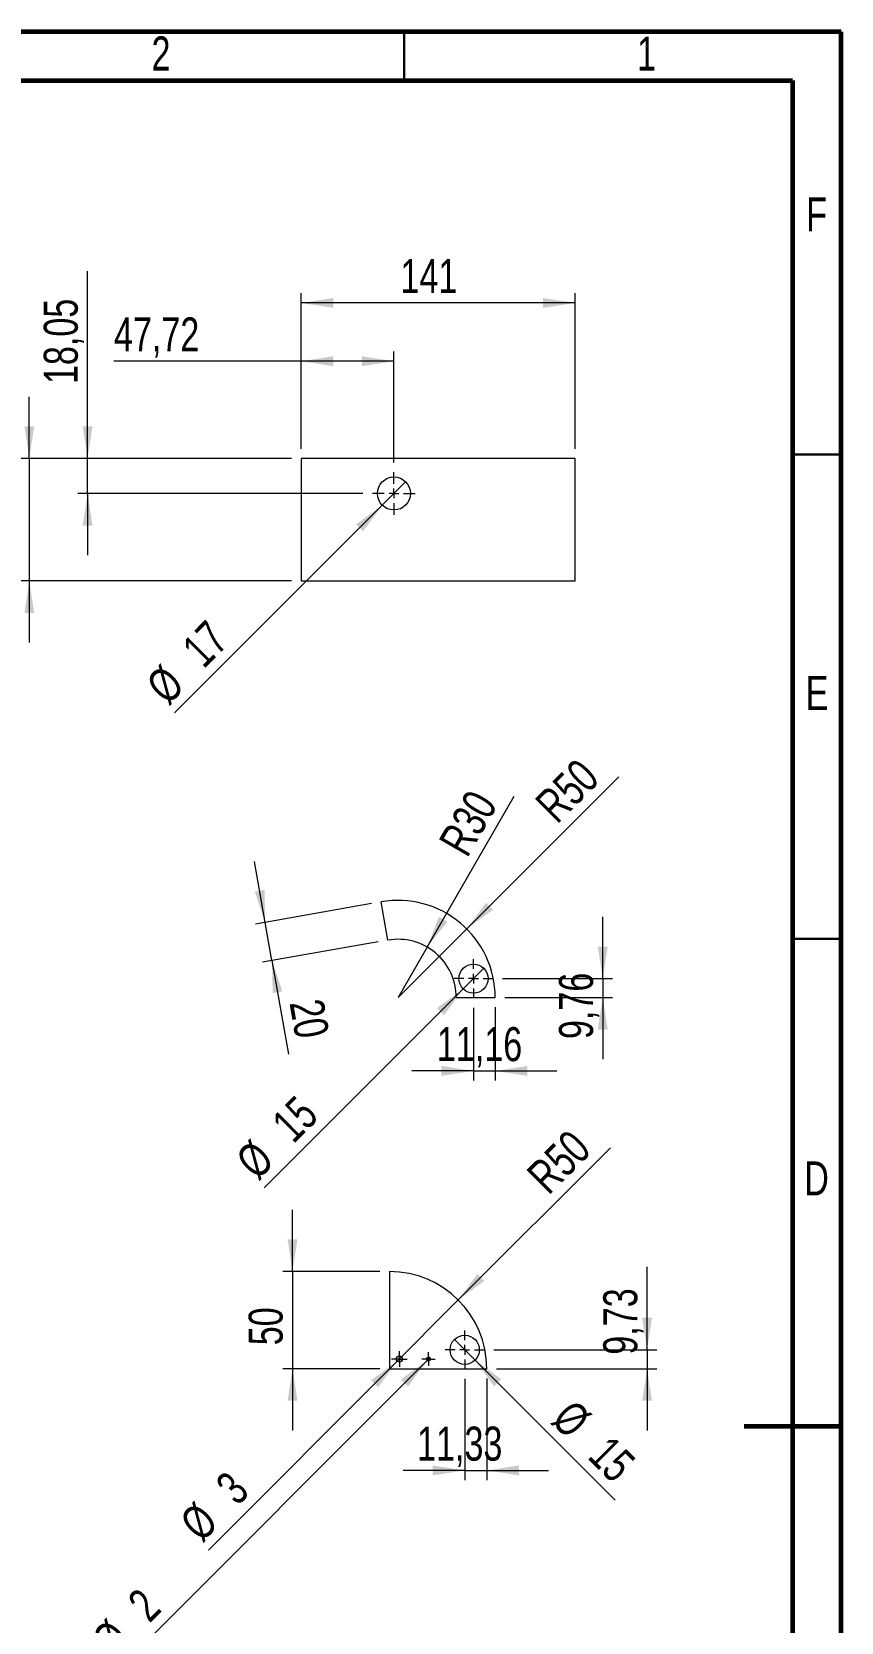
# Model space of a CAD drawing. Header units: millimetres. Extents: x 15 to 205, y 5 to 292.
# Drawn here: x 121.7 to 205, y 128.3 to 292 of the extents above; entities that cross this region are included whole.
import ezdxf

# ---------------------------------------------------------------- set-up
doc = ezdxf.new("R2010")
doc.units = ezdxf.units.MM
doc.styles.add('SLDTEXTSTYLE0', font='TXT', dxfattribs={"width": 0.75})
doc.dimstyles.new('SLDDIMSTYLE0', dxfattribs={"dimtxt": 3.5, "dimasz": 3.302, "dimexe": 0, "dimexo": 0.0625, "dimgap": 0.875, "dimtad": 1, "dimlfac": 5, "dimrnd": 1e-09, "dimzin": 12, "dimdsep": 46, "dimtxsty": 'SLDTEXTSTYLE0', "dimsah": 1, "dimcen": 0.09, "dimadec": 0, "dimazin": 3, "dimtfac": 1, "dimtofl": 0, "dimtmove": 0, "dimatfit": 3, "dimfxl": 0, "dimfrac": 2, "dimtolj": 1, "dimtzin": 12, "dimarcsym": 0})
doc.dimstyles.new('SLDDIMSTYLE1', dxfattribs={"dimtxt": 3.5, "dimasz": 3.302, "dimexe": 0, "dimexo": 0.0625, "dimgap": 0.875, "dimtad": 1, "dimlfac": 5, "dimrnd": 1e-09, "dimzin": 12, "dimdsep": 46, "dimtxsty": 'SLDTEXTSTYLE0', "dimsah": 1, "dimcen": 0.09, "dimadec": 0, "dimazin": 3, "dimtfac": 1, "dimtmove": 0, "dimatfit": 0, "dimfxl": 0, "dimfrac": 2, "dimtolj": 1, "dimtzin": 12, "dimarcsym": 0})
doc.dimstyles.new('SLDDIMSTYLE2', dxfattribs={"dimtxt": 3.5, "dimasz": 3.302, "dimexe": 0, "dimexo": 0.0625, "dimgap": 0.875, "dimtad": 1, "dimlfac": 5, "dimrnd": 1e-09, "dimzin": 12, "dimdsep": 46, "dimtxsty": 'SLDTEXTSTYLE0', "dimblk1": 'NONE', "dimsah": 1, "dimcen": 0, "dimadec": 0, "dimazin": 3, "dimtfac": 1, "dimtmove": 0, "dimatfit": 3, "dimldrblk": 'NONE', "dimfxl": 0, "dimfrac": 2, "dimtolj": 1, "dimtzin": 12, "dimarcsym": 0})
doc.dimstyles.new('SLDDIMSTYLE3', dxfattribs={"dimtxt": 3.5, "dimasz": 3.302, "dimexe": 0, "dimexo": 0.0625, "dimgap": 0.875, "dimtad": 1, "dimlfac": 5, "dimrnd": 1e-09, "dimzin": 12, "dimdsep": 46, "dimtxsty": 'SLDTEXTSTYLE0', "dimsah": 1, "dimcen": 0, "dimadec": 0, "dimazin": 3, "dimtfac": 1, "dimtofl": 0, "dimtmove": 0, "dimatfit": 3, "dimfxl": 0, "dimfrac": 2, "dimtolj": 1, "dimtzin": 12, "dimarcsym": 0})

# ---------------------------------------------------------------- blocks, each defined once
blk = doc.blocks.new('_D_30')
at = {"color": 7, "linetype": 'Continuous', "lineweight": 0}
for p, q in [((148.5, 164.43), (148.5, 170.78)), ((157.5, 164.43), (147.5, 164.43)), ((148.5, 164.43), (148.5, 154.43)), ((157.5, 154.43), (147.5, 154.43)), ((148.5, 154.43), (148.5, 148.08))]:
    blk.add_line(p, q, dxfattribs=at)
for points in [[(148.5, 164.43), (149.01, 167.73), (148, 167.73)], [(148.5, 154.43), (148, 151.13), (149.01, 151.13)]]:
    blk.add_solid(points, dxfattribs=at)
at = {"color": 7, "linetype": 'Continuous', "lineweight": 0, "insert": (143.99, 156.84), "char_height": 3.5, "attachment_point": 1, "rotation": 90, "style": 'SLDTEXTSTYLE0'}
blk.add_mtext('50', dxfattribs=at)
blk = doc.blocks.new('_D_31')
at = {"color": 7, "linetype": 'Continuous', "lineweight": 0}
for q in [(181.24, 177.16), (158.5, 154.43)]:
    blk.add_line((165.57, 161.5), q, dxfattribs=at)
blk.add_solid([(165.57, 161.5), (168.27, 163.47), (167.55, 164.19)], dxfattribs=at)
at = {"color": 7, "linetype": 'Continuous', "lineweight": 0, "insert": (172.4, 174.68), "char_height": 3.5, "attachment_point": 1, "rotation": 45, "style": 'SLDTEXTSTYLE0'}
blk.add_mtext('R50', dxfattribs=at)
blk = doc.blocks.new('_D_32')
at = {"color": 7, "linetype": 'Continuous', "lineweight": 0}
for q in [(165.18, 157.43), (181.72, 140.89)]:
    blk.add_line((167.3, 155.31), q, dxfattribs=at)
blk.add_solid([(167.3, 155.31), (169.27, 152.62), (169.99, 153.34)], dxfattribs=at)
at = {"color": 7, "linetype": 'Continuous', "lineweight": 0, "char_height": 3.5, "attachment_point": 1, "rotation": 315, "style": 'SLDTEXTSTYLE0'}
for s, insert in [('%%c', (177.49, 151.45)), ('15', (181.26, 147.75))]:
    blk.add_mtext(s, dxfattribs=dict(at, insert=insert))
blk = doc.blocks.new('_NONE')
blk = doc.blocks.new('_D_33')
at = {"color": 7, "linetype": 'Continuous', "lineweight": 0}
for q in [(159.72, 155.64), (139.84, 135.76)]:
    blk.add_line((159.29, 155.22), q, dxfattribs=at)
blk.add_solid([(159.29, 155.22), (156.6, 153.24), (157.32, 152.52)], dxfattribs=at)
at = {"color": 7, "linetype": 'Continuous', "lineweight": 0, "char_height": 3.5, "attachment_point": 1, "rotation": 45, "style": 'SLDTEXTSTYLE0'}
for s, insert in [('3', (140.36, 142.71)), ('%%c', (136.66, 138.94))]:
    blk.add_mtext(s, dxfattribs=dict(at, insert=insert))
blk = doc.blocks.new('_D_34')
at = {"color": 7, "linetype": 'Continuous', "lineweight": 0}
for q in [(162.64, 155.57), (130.79, 123.71)]:
    blk.add_line((162.36, 155.29), q, dxfattribs=at)
blk.add_solid([(162.36, 155.29), (159.67, 153.31), (160.39, 152.59)], dxfattribs=at)
at = {"color": 7, "linetype": 'Continuous', "lineweight": 0, "char_height": 3.5, "attachment_point": 1, "rotation": 45, "style": 'SLDTEXTSTYLE0'}
for s, insert in [('2', (131.3, 130.67)), ('%%c', (127.6, 126.9))]:
    blk.add_mtext(s, dxfattribs=dict(at, insert=insert))
blk = doc.blocks.new('_D_35')
at = {"color": 7, "linetype": 'Continuous', "lineweight": 0}
for p, q in [((185.01, 156.37), (185.01, 164.92)), ((169.24, 156.37), (186.01, 156.37)), ((185.01, 156.37), (185.01, 154.43)), ((169.5, 154.43), (186.01, 154.43)), ((185.01, 154.43), (185.01, 148.08))]:
    blk.add_line(p, q, dxfattribs=at)
for points in [[(185.01, 156.37), (185.52, 159.68), (184.51, 159.68)], [(185.01, 154.43), (184.51, 151.13), (185.52, 151.13)]]:
    blk.add_solid(points, dxfattribs=at)
at = {"color": 7, "linetype": 'Continuous', "lineweight": 0, "insert": (180.5, 155.87), "char_height": 3.5, "attachment_point": 1, "rotation": 90, "style": 'SLDTEXTSTYLE0'}
blk.add_mtext('9,73', dxfattribs=at)
blk = doc.blocks.new('_D_36')
at = {"color": 7, "linetype": 'Continuous', "lineweight": 0}
for p, q in [((166.24, 153.37), (166.24, 142.96)), ((168.5, 153.43), (168.5, 142.96)), ((166.24, 143.96), (159.89, 143.96)), ((166.24, 143.96), (168.5, 143.96)), ((168.5, 143.96), (174.85, 143.96))]:
    blk.add_line(p, q, dxfattribs=at)
for points in [[(166.24, 143.96), (162.94, 144.47), (162.94, 143.45)], [(168.5, 143.96), (171.81, 143.45), (171.81, 144.47)]]:
    blk.add_solid(points, dxfattribs=at)
at = {"color": 7, "linetype": 'Continuous', "lineweight": 0, "insert": (161.33, 148.47), "char_height": 3.5, "attachment_point": 1, "style": 'SLDTEXTSTYLE0'}
blk.add_mtext('11,33', dxfattribs=at)
blk = doc.blocks.new('SW_CENTERMARKSYMBOL_1')
at = {"color": 0, "linetype": 'Continuous', "lineweight": 0}
for p, q in [((0, 1), (0, 2)), ((-1, 0), (-2, 0)), ((0, 0), (-0.5, 0)), ((0, 0), (0, 0.5)), ((0, 0), (0, -0.5)), ((0, 0), (0.5, 0)), ((1, 0), (2, 0)), ((0, -1), (0, -2))]:
    blk.add_line(p, q, dxfattribs=at)
blk = doc.blocks.new('SW_CENTERMARKSYMBOL_2')
at = {"color": 0, "linetype": 'Continuous', "lineweight": 0}
for p, q in [((-0.5, 0), (-0.8, 0)), ((0, 0), (-0.5, 0)), ((0, 0.5), (0, 0.8)), ((0, 0), (0, 0.5)), ((0, 0), (0, -0.5)), ((0, 0), (0.5, 0)), ((0.5, 0), (0.8, 0)), ((0, -0.5), (0, -0.8))]:
    blk.add_line(p, q, dxfattribs=at)
blk = doc.blocks.new('SW_CENTERMARKSYMBOL_3')
at = {"color": 0, "linetype": 'Continuous', "lineweight": 0}
for p, q in [((-0.5, 0), (-0.7, 0)), ((0, 0), (-0.5, 0)), ((0, 0.5), (0, 0.7)), ((0, 0), (0, 0.5)), ((0, 0), (0, -0.5)), ((0, 0), (0.5, 0)), ((0.5, 0), (0.7, 0)), ((0, -0.5), (0, -0.7))]:
    blk.add_line(p, q, dxfattribs=at)
blk = doc.blocks.new('_D_39')
at = {"color": 7, "linetype": 'Continuous', "lineweight": 0}
for p, q in [((145.69, 200.36), (144.59, 206.61)), ((156.65, 202.29), (144.71, 200.19)), ((146.39, 196.42), (145.69, 200.36)), ((157.34, 198.35), (145.4, 196.25)), ((146.39, 196.42), (148.08, 186.8))]:
    blk.add_line(p, q, dxfattribs=at)
for points in [[(145.69, 200.36), (145.62, 203.7), (144.62, 203.52)], [(146.39, 196.42), (146.46, 193.08), (147.46, 193.26)]]:
    blk.add_solid(points, dxfattribs=at)
at = {"color": 7, "linetype": 'Continuous', "lineweight": 0, "insert": (151.63, 192.68), "char_height": 3.5, "attachment_point": 1, "rotation": 280, "style": 'SLDTEXTSTYLE0'}
blk.add_mtext('20', dxfattribs=at)
blk = doc.blocks.new('_D_40')
at = {"color": 7, "linetype": 'Continuous', "lineweight": 0}
for q in [(182.11, 215.35), (159.37, 192.62)]:
    blk.add_line((166.44, 199.69), q, dxfattribs=at)
blk.add_solid([(166.44, 199.69), (169.14, 201.66), (168.42, 202.38)], dxfattribs=at)
at = {"color": 7, "linetype": 'Continuous', "lineweight": 0, "insert": (173.26, 212.87), "char_height": 3.5, "attachment_point": 1, "rotation": 45, "style": 'SLDTEXTSTYLE0'}
blk.add_mtext('R50', dxfattribs=at)
blk = doc.blocks.new('_D_41')
at = {"color": 7, "linetype": 'Continuous', "lineweight": 0}
for q in [(168.2, 195.63), (145.6, 173.03)]:
    blk.add_line((166.08, 193.51), q, dxfattribs=at)
blk.add_solid([(166.08, 193.51), (163.38, 191.53), (164.1, 190.81)], dxfattribs=at)
at = {"color": 7, "linetype": 'Continuous', "lineweight": 0, "char_height": 3.5, "attachment_point": 1, "rotation": 45, "style": 'SLDTEXTSTYLE0'}
for s, insert in [('15', (146.12, 179.98)), ('%%c', (142.42, 176.21))]:
    blk.add_mtext(s, dxfattribs=dict(at, insert=insert))
blk = doc.blocks.new('_D_42')
at = {"color": 7, "linetype": 'Continuous', "lineweight": 0}
for q in [(171.34, 213.35), (159.37, 192.62)]:
    blk.add_line((162.37, 197.81), q, dxfattribs=at)
blk.add_solid([(162.37, 197.81), (164.46, 200.42), (163.58, 200.93)], dxfattribs=at)
at = {"color": 7, "linetype": 'Continuous', "lineweight": 0, "insert": (163.45, 208.66), "char_height": 3.5, "attachment_point": 1, "rotation": 60, "style": 'SLDTEXTSTYLE0'}
blk.add_mtext('R30', dxfattribs=at)
blk = doc.blocks.new('_D_43')
at = {"color": 7, "linetype": 'Continuous', "lineweight": 0}
for p, q in [((180.45, 194.57), (180.45, 200.92)), ((170.14, 194.57), (181.45, 194.57)), ((180.45, 194.57), (180.45, 192.62)), ((170.37, 192.62), (181.45, 192.62)), ((180.45, 192.62), (180.45, 186.27))]:
    blk.add_line(p, q, dxfattribs=at)
for points in [[(180.45, 194.57), (180.96, 197.87), (179.94, 197.87)], [(180.45, 192.62), (179.94, 189.32), (180.96, 189.32)]]:
    blk.add_solid(points, dxfattribs=at)
at = {"color": 7, "linetype": 'Continuous', "lineweight": 0, "insert": (175.94, 188.35), "char_height": 3.5, "attachment_point": 1, "rotation": 90, "style": 'SLDTEXTSTYLE0'}
blk.add_mtext('9,76', dxfattribs=at)
blk = doc.blocks.new('_D_44')
at = {"color": 7, "linetype": 'Continuous', "lineweight": 0}
for p, q in [((167.14, 191.57), (167.14, 184.07)), ((169.37, 191.62), (169.37, 184.07)), ((167.14, 185.07), (160.79, 185.07)), ((167.14, 185.07), (169.37, 185.07)), ((169.37, 185.07), (175.72, 185.07))]:
    blk.add_line(p, q, dxfattribs=at)
for points in [[(167.14, 185.07), (163.84, 185.58), (163.84, 184.56)], [(169.37, 185.07), (172.67, 184.56), (172.67, 185.58)]]:
    blk.add_solid(points, dxfattribs=at)
at = {"color": 7, "linetype": 'Continuous', "lineweight": 0, "insert": (163.37, 189.58), "char_height": 3.5, "attachment_point": 1, "style": 'SLDTEXTSTYLE0'}
blk.add_mtext('11,16', dxfattribs=at)
blk = doc.blocks.new('SW_CENTERMARKSYMBOL_4')
at = {"color": 0, "linetype": 'Continuous', "lineweight": 0}
for p, q in [((0, 1), (0, 2)), ((-1, 0), (-2, 0)), ((0, 0), (-0.5, 0)), ((0, 0), (0, 0.5)), ((0, 0), (0, -0.5)), ((0, 0), (0.5, 0)), ((1, 0), (2, 0)), ((0, -1), (0, -2))]:
    blk.add_line(p, q, dxfattribs=at)
blk = doc.blocks.new('_D_45')
at = {"color": 7, "linetype": 'Continuous', "lineweight": 0}
for p, q in [((149.4, 249.1), (149.4, 265.1)), ((177.6, 264.1), (149.4, 264.1)), ((177.6, 249.1), (177.6, 265.1))]:
    blk.add_line(p, q, dxfattribs=at)
for points in [[(149.4, 264.1), (152.71, 263.59), (152.71, 264.61)], [(177.6, 264.1), (174.3, 264.61), (174.3, 263.59)]]:
    blk.add_solid(points, dxfattribs=at)
at = {"color": 7, "linetype": 'Continuous', "lineweight": 0, "insert": (159.62, 268.61), "char_height": 3.5, "attachment_point": 1, "style": 'SLDTEXTSTYLE0'}
blk.add_mtext('141', dxfattribs=at)
blk = doc.blocks.new('_D_46')
at = {"color": 7, "linetype": 'Continuous', "lineweight": 0}
for p, q in [((121.4, 248.1), (121.4, 254.45)), ((148.4, 248.1), (120.4, 248.1)), ((121.4, 248.1), (121.4, 235.5)), ((148.4, 235.5), (120.4, 235.5)), ((121.4, 235.5), (121.4, 229.15))]:
    blk.add_line(p, q, dxfattribs=at)
for points in [[(121.4, 248.1), (121.91, 251.4), (120.9, 251.4)], [(121.4, 235.5), (120.9, 232.2), (121.91, 232.2)]]:
    blk.add_solid(points, dxfattribs=at)
at = {"color": 7, "linetype": 'Continuous', "lineweight": 0, "insert": (116.89, 239.22), "char_height": 3.5, "attachment_point": 1, "rotation": 90, "style": 'SLDTEXTSTYLE0'}
blk.add_mtext('63', dxfattribs=at)
blk = doc.blocks.new('_D_47')
at = {"color": 7, "linetype": 'Continuous', "lineweight": 0}
for p, q in [((149.4, 249.1), (149.4, 259.1)), ((158.95, 247.69), (158.95, 259.1)), ((149.4, 258.1), (130.12, 258.1)), ((158.95, 258.1), (149.4, 258.1))]:
    blk.add_line(p, q, dxfattribs=at)
for points in [[(149.4, 258.1), (152.71, 257.59), (152.71, 258.61)], [(158.95, 258.1), (155.65, 258.61), (155.65, 257.59)]]:
    blk.add_solid(points, dxfattribs=at)
at = {"color": 7, "linetype": 'Continuous', "lineweight": 0, "insert": (130.12, 262.61), "char_height": 3.5, "attachment_point": 1, "style": 'SLDTEXTSTYLE0'}
blk.add_mtext('47,72', dxfattribs=at)
blk = doc.blocks.new('_D_48')
at = {"color": 7, "linetype": 'Continuous', "lineweight": 0}
for p, q in [((127.4, 248.1), (127.4, 267.38)), ((148.4, 248.1), (126.4, 248.1)), ((127.4, 244.49), (127.4, 248.1)), ((155.75, 244.49), (126.4, 244.49)), ((127.4, 244.49), (127.4, 238.14))]:
    blk.add_line(p, q, dxfattribs=at)
for points in [[(127.4, 248.1), (127.91, 251.4), (126.9, 251.4)], [(127.4, 244.49), (126.9, 241.19), (127.91, 241.19)]]:
    blk.add_solid(points, dxfattribs=at)
at = {"color": 7, "linetype": 'Continuous', "lineweight": 0, "insert": (122.89, 255.75), "char_height": 3.5, "attachment_point": 1, "rotation": 90, "style": 'SLDTEXTSTYLE0'}
blk.add_mtext('18,05', dxfattribs=at)
blk = doc.blocks.new('_D_49')
at = {"color": 7, "linetype": 'Continuous', "lineweight": 0}
for q in [(160.15, 245.7), (136.36, 221.91)]:
    blk.add_line((157.75, 243.29), q, dxfattribs=at)
blk.add_solid([(157.75, 243.29), (155.05, 241.32), (155.77, 240.6)], dxfattribs=at)
at = {"color": 7, "linetype": 'Continuous', "lineweight": 0, "char_height": 3.5, "attachment_point": 1, "rotation": 45, "style": 'SLDTEXTSTYLE0'}
for s, insert in [('17', (136.88, 228.86)), ('%%c', (133.19, 225.09))]:
    blk.add_mtext(s, dxfattribs=dict(at, insert=insert))
blk = doc.blocks.new('SW_CENTERMARKSYMBOL_5')
at = {"color": 0, "linetype": 'Continuous', "lineweight": 0}
for p, q in [((0, 1), (0, 2.2)), ((-1, 0), (-2.2, 0)), ((0, 0), (-0.5, 0)), ((0, 0), (0, 0.5)), ((0, 0), (0, -0.5)), ((0, 0), (0.5, 0)), ((1, 0), (2.2, 0)), ((0, -1), (0, -2.2))]:
    blk.add_line(p, q, dxfattribs=at)

msp = doc.modelspace()

# ---------------------------------------------------------------- linework, layer by layer
at = {"color": 7, "linetype": 'Continuous', "lineweight": 60}
for p, q in [((205, 292), (15, 292)), ((205, 5), (205, 292)), ((20, 287), (200, 287)), ((200, 287), (200, 10)), ((195, 148.5), (205, 148.5))]:
    msp.add_line(p, q, dxfattribs=at)
at = {"color": 7, "linetype": 'Continuous', "lineweight": 30}
for p, q in [((160, 287), (160, 292)), ((200, 248.5), (205, 248.5)), ((200, 198.6509), (205, 198.6509))]:
    msp.add_line(p, q, dxfattribs=at)
at = {"color": 7, "linetype": 'Continuous', "lineweight": 15}
for p, q in [((149.4034, 248.1028), (149.4034, 235.5028)), ((177.6034, 248.1028), (149.4034, 248.1028)), ((177.6034, 235.5028), (177.6034, 248.1028)), ((149.4034, 235.5028), (177.6034, 235.5028)), ((158.3297, 198.527), (157.6352, 202.4662)), ((165.3716, 192.6181), (169.3716, 192.6181)), ((158.5034, 164.4274), (158.5034, 154.4274)), ((158.5034, 154.4274), (168.5034, 154.4274))]:
    msp.add_line(p, q, dxfattribs=at)
for centre, radius in [((158.9475, 244.4935), 1.7), ((167.1394, 194.5693), 1.5), ((166.2372, 156.3737), 1.5), ((159.5034, 155.4274), 0.3), ((162.5034, 155.4274), 0.2)]:
    msp.add_circle(centre, radius, dxfattribs=at)
for centre, radius, end in [((159.3716, 192.6181), 10, 100), ((159.3716, 192.6181), 6, 100), ((158.5034, 154.4274), 10, 90)]:
    msp.add_arc(centre, radius, 0, end, dxfattribs=at)

# ---------------------------------------------------------------- block references
at = {"color": 7, "linetype": 'Continuous', "lineweight": 0}
for name, p in [('SW_CENTERMARKSYMBOL_5', (158.9475, 244.4935)), ('SW_CENTERMARKSYMBOL_4', (167.1394, 194.5693)), ('SW_CENTERMARKSYMBOL_1', (166.2372, 156.3737)), ('SW_CENTERMARKSYMBOL_2', (159.5034, 155.4274)), ('SW_CENTERMARKSYMBOL_3', (162.5034, 155.4274))]:
    msp.add_blockref(name, p, dxfattribs=at)

# ---------------------------------------------------------------- texts
at = {"color": 7, "linetype": 'Continuous', "lineweight": 0, "char_height": 3.5, "attachment_point": 2, "style": 'SLDTEXTSTYLE0'}
for s, insert in [('2', (134.9648, 291.5165)), ('1', (184.9648, 291.5165)), ('F', (202.4635, 274.9595)), ('E', (202.5061, 225.7095)), ('D', (202.4599, 175.7665))]:
    msp.add_mtext(s, dxfattribs=dict(at, insert=insert))

# ---------------------------------------------------------------- dimensions: what is measured, and where the dimension line sits
at = {"color": 7, "linetype": 'Continuous', "lineweight": 0}
for base, p1, p2, dimstyle, picture, middle in [((149.4034, 264.1028), (177.6034, 248.1028), (149.4034, 248.1028), 'SLDDIMSTYLE0', '_D_45', (163.5034, 264.1028)), ((149.4034, 258.1028), (158.9475, 246.6935), (149.4034, 248.1028), 'SLDDIMSTYLE0', '_D_47', (135.9416, 258.1028)), ((169.3716, 185.0702), (167.1394, 192.5693), (169.3716, 192.6181), 'SLDDIMSTYLE1', '_D_44', (169.1874, 185.0702)), ((168.5034, 143.9619), (166.2372, 154.3737), (168.5034, 154.4274), 'SLDDIMSTYLE1', '_D_36', (167.1473, 143.9619))]:
    dim = msp.add_linear_dim(base=base, p1=p1, p2=p2, dimstyle=dimstyle, dxfattribs=at)
    dim.commit()
    dim.dimension.update_dxf_attribs({"geometry": picture, "text_midpoint": middle, "dimtype": 160})
for base, p1, p2, angle, picture, middle in [((127.4034, 248.1028), (156.7475, 244.4935), (149.4034, 248.1028), 90, '_D_48', (127.4034, 261.5646)), ((121.4034, 235.5028), (149.4034, 248.1028), (149.4034, 235.5028), 90, '_D_46', (121.4034, 241.8028)), ((145.6936, 200.3606), (158.3297, 198.527), (157.6352, 202.4662), 280, '_D_39', (147.6352, 189.3493)), ((180.4479, 192.6181), (169.1394, 194.5693), (169.3716, 192.6181), 90, '_D_43', (180.4479, 192.8747)), ((148.5034, 154.4274), (158.5034, 164.4274), (158.5034, 154.4274), 90, '_D_30', (148.5034, 159.4274)), ((185.0147, 154.4274), (168.2372, 156.3737), (168.5034, 154.4274), 90, '_D_35', (185.0147, 160.3964))]:
    dim = msp.add_linear_dim(base=base, p1=p1, p2=p2, angle=angle, dimstyle='SLDDIMSTYLE1', dxfattribs=at)
    dim.commit()
    dim.dimension.update_dxf_attribs({"geometry": picture, "text_midpoint": middle, "dimtype": 160})
for p1, p2, picture, middle in [((160.1496, 245.6956), (157.7454, 243.2914), '_D_49', (139.9568, 225.5028)), ((168.2001, 195.6299), (166.0787, 193.5086), '_D_41', (149.1883, 176.6181)), ((165.1766, 157.4344), (167.2979, 155.3131), '_D_32', (178.1836, 144.4274)), ((162.6448, 155.5688), (162.362, 155.2859), '_D_34', (133.5034, 126.4274)), ((159.7155, 155.6395), (159.2913, 155.2152), '_D_33', (142.5034, 138.4274))]:
    dim = msp.add_diameter_dim_2p(p1=p1, p2=p2, dimstyle='SLDDIMSTYLE2', dxfattribs=at)
    dim.commit()
    dim.dimension.update_dxf_attribs({"geometry": picture, "text_midpoint": middle, "dimtype": 163})
for center, mpoint, picture, middle in [((159.3716, 192.6181), (166.4427, 199.6892), '_D_40', (179.3716, 212.6181)), ((159.3716, 192.6181), (162.3716, 197.8143), '_D_42', (169.4343, 210.0472)), ((158.5034, 154.4274), (165.5745, 161.4984), '_D_31', (178.5034, 174.4274))]:
    dim = msp.add_radius_dim(center=center, mpoint=mpoint, dimstyle='SLDDIMSTYLE3', dxfattribs=at)
    dim.commit()
    dim.dimension.update_dxf_attribs({"geometry": picture, "text_midpoint": middle, "dimtype": 164})

doc.saveas('drawing.dxf')
